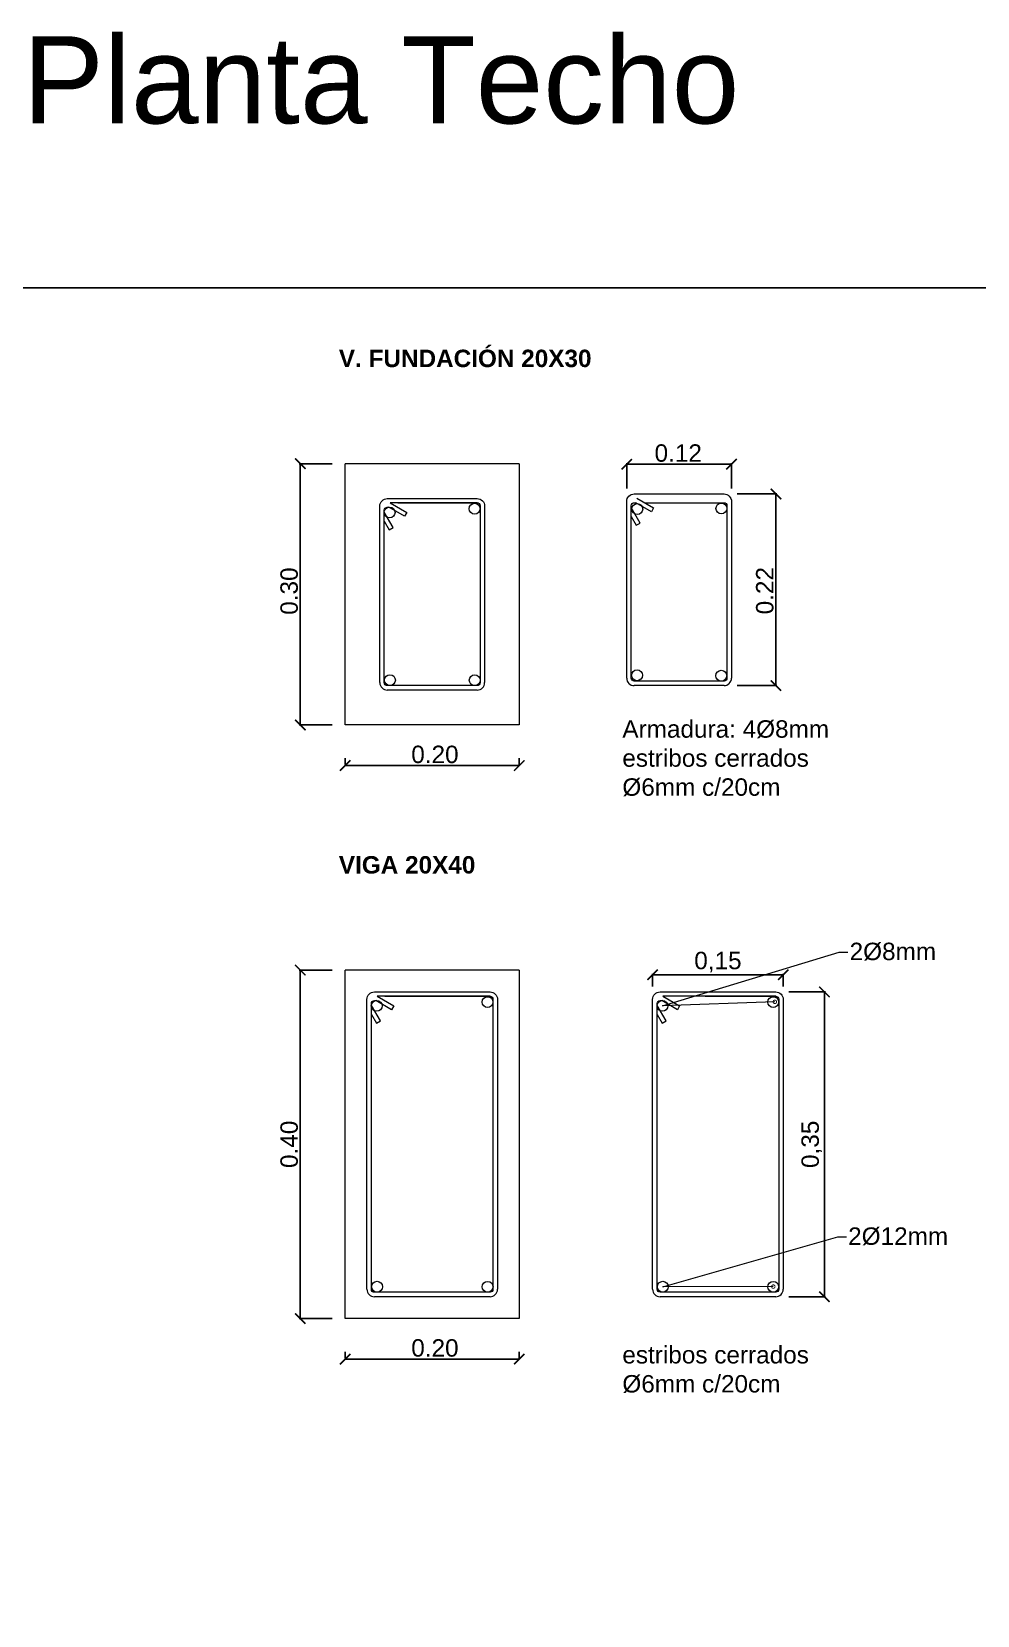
# Model space of a CAD drawing. Header units: millimetres. Extents: x 265 to 899, y -178 to 32.
# Drawn here: x 664.15 to 675.01, y -126 to -107.82 of the extents above; entities that cross this region are included whole.
import ezdxf
from ezdxf import colors
from ezdxf.entities.mleader import LeaderData, LeaderLine
from ezdxf.math import Vec2, Vec3

# ---------------------------------------------------------------- set-up
doc = ezdxf.new("R2010")
doc.units = ezdxf.units.MM
doc.header["$LTSCALE"] = 0.1
doc.header["$MEASUREMENT"] = 0
doc.header["$PDMODE"] = 3
doc.header["$PDSIZE"] = 0.1
doc.linetypes.add('CONTINUA', pattern=[200, 100, 100])
doc.layers.get('DEFPOINTS').update_dxf_attribs({"color": 1})
for name, color, linetype, lineweight in [('00_ARQ_VISTA ATRAS', 5, 'CONTINUA', 20), ('00_EST_Cotas', 6, 'Continuous', 9), ('00_EST_TEXTO', 6, 'Continuous', 9)]:
    doc.layers.add(name, color=color, linetype=linetype, lineweight=lineweight)
doc.layers.add('00_EST_ARMADURA', color=1, linetype='Continuous', lineweight=13, true_color=0xff0000)
doc.layers.add('00_EST_NoImprimir', color=1, linetype='Continuous', plot=False)
doc.styles.add('Arial1_50', font='arial.ttf', dxfattribs={"height": 0.05})
doc.styles.add('Arial20', font='arial.ttf', dxfattribs={"height": 0.2})
doc.dimstyles.new('Cota 1-100-Andres', dxfattribs={"dimtxt": 0.2, "dimasz": 0.12, "dimexe": 0.012, "dimexo": 0.15, "dimgap": 0.025, "dimtad": 1, "dimzin": 0, "dimtxsty": 'Arial20', "dimblk1": 'ARCHTICK', "dimblk2": 'ARCHTICK', "dimsah": 1, "dimcen": 0.09, "dimclrd": 256, "dimclre": 256, "dimclrt": 256, "dimazin": 0, "dimtfac": 1, "dimtofl": 0, "dimtmove": 0, "dimatfit": 3, "dimldrblk": 'ARCHTICK', "dimfxl": 1, "dimtolj": 1, "dimtzin": 0, "dimarcsym": 0})

# ---------------------------------------------------------------- blocks, each defined once
blk = doc.blocks.new('_ARCHTICK')
at = {"color": 0, "linetype": 'ByBlock', "const_width": 0.15}
blk.add_lwpolyline([(-0.5, -0.5), (0.5, 0.5)], dxfattribs=at)
blk = doc.blocks.new('*D327')
at = {"layer": '00_EST_Cotas', "lineweight": -2, "transparency": 16777216}
for p, q in [((667.752, -116.159), (667.752, -116.23)), ((669.752, -116.159), (669.752, -116.23)), ((669.752, -116.242), (667.752, -116.242))]:
    blk.add_line(p, q, dxfattribs=at)
at = {"layer": 'DEFPOINTS', "color": 0, "transparency": 16777216}
for p in [(667.752, -116.242), (667.752, -116.309), (669.752, -116.309)]:
    blk.add_point(p, dxfattribs=at)
at = {"layer": '00_EST_Cotas', "lineweight": -2, "transparency": 16777216, "xscale": 0.12, "yscale": 0.12, "zscale": 0.12, "rotation": 180}
blk.add_blockref('_ARCHTICK', (667.752, -116.242), dxfattribs=at)
at = {"layer": '00_EST_Cotas', "lineweight": -2, "transparency": 16777216, "xscale": 0.12, "yscale": 0.12, "zscale": 0.12}
blk.add_blockref('_ARCHTICK', (669.752, -116.242), dxfattribs=at)
at = {"layer": '00_EST_Cotas', "transparency": 16777216, "insert": (668.783, -116.115), "char_height": 0.2, "attachment_point": 5, "style": 'Arial20'}
blk.add_mtext('\\A1;0.20', dxfattribs=at)
blk = doc.blocks.new('*D328')
at = {"layer": '00_EST_Cotas', "lineweight": -2, "transparency": 16777216}
for p, q in [((667.602, -112.776), (667.224, -112.776)), ((667.236, -112.776), (667.236, -115.776)), ((667.602, -115.776), (667.224, -115.776))]:
    blk.add_line(p, q, dxfattribs=at)
at = {"layer": 'DEFPOINTS', "color": 0, "transparency": 16777216}
for p in [(667.752, -112.776), (667.236, -115.776), (667.752, -115.776)]:
    blk.add_point(p, dxfattribs=at)
at = {"layer": '00_EST_Cotas', "lineweight": -2, "transparency": 16777216, "xscale": 0.12, "yscale": 0.12, "zscale": 0.12}
for p, rotation in [((667.236, -112.776), 90), ((667.236, -115.776), 270)]:
    blk.add_blockref('_ARCHTICK', p, dxfattribs=dict(at, rotation=rotation))
at = {"layer": '00_EST_Cotas', "transparency": 16777216, "insert": (667.109, -114.239), "char_height": 0.2, "attachment_point": 5, "rotation": 90, "style": 'Arial20'}
blk.add_mtext('\\A1;0.30', dxfattribs=at)
blk = doc.blocks.new('*D329')
at = {"layer": '00_EST_Cotas', "lineweight": -2, "transparency": 16777216}
for p, q in [((670.986, -113.06), (670.986, -112.77)), ((670.986, -112.782), (672.19, -112.782)), ((672.19, -113.06), (672.19, -112.77))]:
    blk.add_line(p, q, dxfattribs=at)
at = {"layer": 'DEFPOINTS', "color": 0, "transparency": 16777216}
for p in [(672.19, -112.782), (670.986, -113.21), (672.19, -113.21)]:
    blk.add_point(p, dxfattribs=at)
at = {"layer": '00_EST_Cotas', "lineweight": -2, "transparency": 16777216, "xscale": 0.12, "yscale": 0.12, "zscale": 0.12, "rotation": 180}
blk.add_blockref('_ARCHTICK', (670.986, -112.782), dxfattribs=at)
at = {"layer": '00_EST_Cotas', "lineweight": -2, "transparency": 16777216, "xscale": 0.12, "yscale": 0.12, "zscale": 0.12}
blk.add_blockref('_ARCHTICK', (672.19, -112.782), dxfattribs=at)
at = {"layer": '00_EST_Cotas', "transparency": 16777216, "insert": (671.578, -112.655), "char_height": 0.2, "attachment_point": 5, "style": 'Arial20'}
blk.add_mtext('\\A1;0.12', dxfattribs=at)
blk = doc.blocks.new('*D330')
at = {"layer": '00_EST_Cotas', "lineweight": -2, "transparency": 16777216}
for p, q in [((672.254, -113.124), (672.712, -113.124)), ((672.7, -113.124), (672.7, -115.324)), ((672.254, -115.324), (672.712, -115.324))]:
    blk.add_line(p, q, dxfattribs=at)
at = {"layer": 'DEFPOINTS', "color": 0, "transparency": 16777216}
for p in [(672.104, -113.124), (672.104, -115.324), (672.7, -115.324)]:
    blk.add_point(p, dxfattribs=at)
at = {"layer": '00_EST_Cotas', "lineweight": -2, "transparency": 16777216, "xscale": 0.12, "yscale": 0.12, "zscale": 0.12}
for p, rotation in [((672.7, -113.124), 90), ((672.7, -115.324), 270)]:
    blk.add_blockref('_ARCHTICK', p, dxfattribs=dict(at, rotation=rotation))
at = {"layer": '00_EST_Cotas', "transparency": 16777216, "insert": (672.573, -114.234), "char_height": 0.2, "attachment_point": 5, "rotation": 90, "style": 'Arial20'}
blk.add_mtext('\\A1;0.22', dxfattribs=at)
blk = doc.blocks.new('*D335')
at = {"layer": '00_EST_Cotas', "lineweight": -2, "transparency": 16777216}
for p, q in [((667.752, -122.974), (667.752, -123.045)), ((669.752, -123.057), (667.752, -123.057)), ((669.752, -122.974), (669.752, -123.045))]:
    blk.add_line(p, q, dxfattribs=at)
at = {"layer": 'DEFPOINTS', "color": 0, "transparency": 16777216}
for p in [(667.752, -123.057), (667.752, -123.124), (669.752, -123.124)]:
    blk.add_point(p, dxfattribs=at)
at = {"layer": '00_EST_Cotas', "lineweight": -2, "transparency": 16777216, "xscale": 0.12, "yscale": 0.12, "zscale": 0.12, "rotation": 180}
blk.add_blockref('_ARCHTICK', (667.752, -123.057), dxfattribs=at)
at = {"layer": '00_EST_Cotas', "lineweight": -2, "transparency": 16777216, "xscale": 0.12, "yscale": 0.12, "zscale": 0.12}
blk.add_blockref('_ARCHTICK', (669.752, -123.057), dxfattribs=at)
at = {"layer": '00_EST_Cotas', "transparency": 16777216, "insert": (668.783, -122.93), "char_height": 0.2, "attachment_point": 5, "style": 'Arial20'}
blk.add_mtext('\\A1;0.20', dxfattribs=at)
blk = doc.blocks.new('*D336')
at = {"layer": '00_EST_Cotas', "lineweight": -2, "transparency": 16777216}
for p, q in [((667.602, -118.591), (667.224, -118.591)), ((667.236, -118.591), (667.236, -122.591)), ((667.602, -122.591), (667.224, -122.591))]:
    blk.add_line(p, q, dxfattribs=at)
at = {"layer": 'DEFPOINTS', "color": 0, "transparency": 16777216}
for p in [(667.752, -118.591), (667.236, -122.591), (667.752, -122.591)]:
    blk.add_point(p, dxfattribs=at)
at = {"layer": '00_EST_Cotas', "lineweight": -2, "transparency": 16777216, "xscale": 0.12, "yscale": 0.12, "zscale": 0.12}
for p, rotation in [((667.236, -118.591), 90), ((667.236, -122.591), 270)]:
    blk.add_blockref('_ARCHTICK', p, dxfattribs=dict(at, rotation=rotation))
at = {"layer": '00_EST_Cotas', "transparency": 16777216, "insert": (667.109, -120.591), "char_height": 0.2, "attachment_point": 5, "rotation": 90, "style": 'Arial20'}
blk.add_mtext('\\A1;0.40', dxfattribs=at)
blk = doc.blocks.new('*D339')
at = {"layer": '00_EST_Cotas', "lineweight": -2, "transparency": 16777216}
for p, q in [((671.284, -118.777), (671.284, -118.632)), ((671.284, -118.644), (672.784, -118.644)), ((672.784, -118.777), (672.784, -118.632))]:
    blk.add_line(p, q, dxfattribs=at)
at = {"layer": 'DEFPOINTS', "color": 0, "transparency": 16777216}
for p in [(672.784, -118.644), (671.284, -118.927), (672.784, -118.927)]:
    blk.add_point(p, dxfattribs=at)
at = {"layer": '00_EST_Cotas', "lineweight": -2, "transparency": 16777216, "xscale": 0.12, "yscale": 0.12, "zscale": 0.12, "rotation": 180}
blk.add_blockref('_ARCHTICK', (671.284, -118.644), dxfattribs=at)
at = {"layer": '00_EST_Cotas', "lineweight": -2, "transparency": 16777216, "xscale": 0.12, "yscale": 0.12, "zscale": 0.12}
blk.add_blockref('_ARCHTICK', (672.784, -118.644), dxfattribs=at)
at = {"layer": '00_EST_Cotas', "transparency": 16777216, "insert": (672.034, -118.499), "char_height": 0.2, "attachment_point": 5, "style": 'Arial20'}
blk.add_mtext('\\A1;0,15', dxfattribs=at)
blk = doc.blocks.new('*D340')
at = {"layer": '00_EST_Cotas', "lineweight": -2, "transparency": 16777216}
for p, q in [((672.848, -118.841), (673.269, -118.841)), ((673.257, -118.841), (673.257, -122.341)), ((672.848, -122.341), (673.269, -122.341))]:
    blk.add_line(p, q, dxfattribs=at)
at = {"layer": 'DEFPOINTS', "color": 0, "transparency": 16777216}
for p in [(672.698, -118.841), (672.698, -122.341), (673.257, -122.341)]:
    blk.add_point(p, dxfattribs=at)
at = {"layer": '00_EST_Cotas', "lineweight": -2, "transparency": 16777216, "xscale": 0.12, "yscale": 0.12, "zscale": 0.12}
for p, rotation in [((673.257, -118.841), 90), ((673.257, -122.341), 270)]:
    blk.add_blockref('_ARCHTICK', p, dxfattribs=dict(at, rotation=rotation))
at = {"layer": '00_EST_Cotas', "transparency": 16777216, "insert": (673.112, -120.591), "char_height": 0.2, "attachment_point": 5, "rotation": 90, "style": 'Arial20'}
blk.add_mtext('\\A1;0,35', dxfattribs=at)
blk = doc.blocks.new('_DotSmall')
at = {"color": 0, "linetype": 'ByBlock', "const_width": 0.5}
blk.add_lwpolyline([(-0.0625, 0, 1), (0.0625, 0, 1)], format="xyb", close=True, dxfattribs=at)

msp = doc.modelspace()

# ---------------------------------------------------------------- linework, layer by layer
at = {"layer": '00_ARQ_VISTA ATRAS'}
for p, q in [((669.752, -112.776), (667.752, -112.776)), ((667.752, -115.776), (667.752, -112.776)), ((669.752, -112.776), (669.752, -115.776)), ((669.752, -115.776), (667.752, -115.776)), ((669.752, -118.591), (667.752, -118.591)), ((667.752, -122.591), (667.752, -118.591)), ((669.752, -118.591), (669.752, -122.591)), ((669.752, -122.591), (667.752, -122.591))]:
    msp.add_line(p, q, dxfattribs=at)
at = {"layer": '00_EST_ARMADURA'}
for p, q in [((668.433, -113.379, 3.051), (668.254, -113.276, 3.051)), ((669.268, -113.224), (668.267, -113.224, 3.051)), ((668.267, -113.224, 3.051), (668.459, -113.335, 3.051)), ((671.14, -113.457, 3.051), (671.038, -113.279, 3.051)), ((671.27, -113.327, 3.051), (671.09, -113.224, 3.051)), ((671.104, -113.172, 3.051), (671.295, -113.283, 3.051)), ((668.304, -113.509, 3.051), (668.201, -113.331, 3.051)), ((668.201, -113.435, 3.051), (668.259, -113.535, 3.051)), ((668.459, -113.335, 3.051), (668.433, -113.379, 3.051)), ((671.038, -113.383, 3.051), (671.095, -113.483, 3.051)), ((671.095, -113.483, 3.051), (671.14, -113.457, 3.051)), ((671.295, -113.283, 3.051), (671.27, -113.327, 3.051)), ((668.259, -113.535, 3.051), (668.304, -113.509, 3.051)), ((670.986, -115.238), (670.986, -113.79)), ((672.19, -113.79), (672.19, -115.238)), ((668.15, -115.29), (668.15, -113.842)), ((669.354, -113.842), (669.354, -115.29)), ((669.268, -115.376), (668.236, -115.376)), ((672.104, -115.324), (671.072, -115.324)), ((668.119, -118.889, 3.051), (668.311, -119, 3.051)), ((668.604, -118.89, 1.574), (668.119, -118.889, 3.051)), ((669.416, -118.89), (668.604, -118.889, 2.477)), ((671.886, -118.89, 1.574), (671.402, -118.889, 3.051)), ((671.402, -118.889, 3.051), (671.594, -119, 3.051)), ((672.698, -118.89), (671.886, -118.889, 2.477)), ((668.156, -119.174, 3.051), (668.053, -118.997, 3.051)), ((668.053, -119.1, 3.051), (668.111, -119.2, 3.051)), ((668.285, -119.045, 3.051), (668.106, -118.941, 3.051)), ((668.311, -119, 3.051), (668.285, -119.045, 3.051)), ((671.438, -119.174, 3.051), (671.336, -118.997, 3.051)), ((671.336, -119.1, 3.051), (671.393, -119.2, 3.051)), ((671.568, -119.045, 3.051), (671.388, -118.941, 3.051)), ((671.594, -119, 3.051), (671.568, -119.045, 3.051)), ((668.111, -119.2, 3.051), (668.156, -119.174, 3.051)), ((671.393, -119.2, 3.051), (671.438, -119.174, 3.051)), ((668.002, -122.255), (668.002, -119.657)), ((669.502, -119.657), (669.502, -122.255)), ((671.284, -122.255), (671.284, -119.657)), ((672.784, -119.657), (672.784, -122.255)), ((668.511, -122.341), (668.088, -122.341)), ((669.416, -122.341), (668.511, -122.341)), ((671.794, -122.341), (671.37, -122.341)), ((672.698, -122.341), (671.794, -122.341))]:
    msp.add_line(p, q, dxfattribs=at)
for points in [[(668.15, -113.842), (668.15, -113.262, -0.414214), (668.236, -113.176), (669.268, -113.176, -0.414214), (669.354, -113.262), (669.354, -113.842)], [(668.201, -114.295), (668.201, -113.31, -0.414214), (668.236, -113.276), (668.254, -113.276)], [(668.357, -113.224), (669.268, -113.224, -0.414214), (669.302, -113.259), (669.302, -114.311)], [(670.986, -113.79), (670.986, -113.21, -0.414214), (671.072, -113.124), (672.104, -113.124, -0.414214), (672.19, -113.21), (672.19, -113.79)], [(671.038, -114.243), (671.038, -113.258, -0.414214), (671.072, -113.224), (671.09, -113.224)], [(671.193, -113.224), (672.104, -113.224, -0.414214), (672.138, -113.258), (672.138, -114.243)], [(669.302, -114.295), (669.302, -115.29, -0.414214), (669.268, -115.324), (668.236, -115.324, -0.414214), (668.201, -115.29), (668.201, -114.295)], [(672.138, -114.243), (672.138, -115.238, -0.414214), (672.104, -115.272), (671.072, -115.272, -0.414214), (671.038, -115.238), (671.038, -114.243)], [(668.002, -119.657), (668.002, -118.927, -0.414214), (668.088, -118.841), (668.604, -118.841)], [(668.604, -118.841), (669.416, -118.841, -0.414214), (669.502, -118.927), (669.502, -119.657)], [(668.604, -118.89), (669.416, -118.89, -0.414214), (669.45, -118.924), (669.45, -121.26)], [(671.284, -119.657), (671.284, -118.927, -0.414214), (671.37, -118.841), (671.886, -118.841)], [(671.886, -118.841), (672.698, -118.841, -0.414214), (672.784, -118.927), (672.784, -119.657)], [(671.886, -118.89), (672.698, -118.89, -0.414214), (672.732, -118.924), (672.732, -121.26)], [(668.053, -121.26), (668.053, -118.975, -0.414214), (668.088, -118.941), (668.106, -118.941)], [(671.336, -121.26), (671.336, -118.975, -0.414214), (671.37, -118.941), (671.388, -118.941)], [(668.511, -122.289), (668.088, -122.289, -0.414214), (668.053, -122.255), (668.053, -121.26)], [(669.45, -121.26), (669.45, -122.255, -0.414214), (669.416, -122.289), (668.511, -122.289)], [(671.794, -122.289), (671.37, -122.289, -0.414214), (671.336, -122.255), (671.336, -121.26)], [(672.732, -121.26), (672.732, -122.255, -0.414214), (672.698, -122.289), (671.794, -122.289)]]:
    msp.add_lwpolyline(points, format="xyb", dxfattribs=at)
msp.add_lwpolyline([(668.209, -118.89), (668.604, -118.89)], dxfattribs=at)
for centre in [(668.262, -113.336), (669.239, -113.293), (671.108, -113.297), (672.074, -113.29), (668.266, -115.261), (669.24, -115.262), (671.105, -115.206), (672.073, -115.21), (669.387, -118.958), (672.669, -118.958), (668.114, -119.001), (671.397, -119.001), (668.118, -122.226), (669.388, -122.227), (671.401, -122.226), (672.67, -122.227)]:
    msp.add_circle(centre, 0.0623, dxfattribs=at)
for centre, start, end in [((671.072, -115.238), 180, 270), ((672.104, -115.238), 270, 0), ((668.236, -115.29), 180, 270), ((669.268, -115.29), 270, 0), ((668.088, -122.255), 180, 270), ((669.416, -122.255), 270, 0), ((671.37, -122.255), 180, 270), ((672.698, -122.255), 270, 0)]:
    msp.add_arc(centre, 0.086, start, end, dxfattribs=at)
at = {"layer": '00_EST_NoImprimir'}
msp.add_lwpolyline([(654.639, -110.758), (695.385, -110.758), (695.385, -134.77), (654.639, -134.77)], close=True, dxfattribs=at)

# ---------------------------------------------------------------- texts
at = {"layer": '00_EST_TEXTO', "attachment_point": 1, "style": 'Arial1_50'}
for s, width, heights, insert, char_height in [('Planta Techo', 15.00094, [0], (664.049, -107.869), 1), ('{\\fArial|b1|i0|c0|p34;V. FUNDACIÓN 20X30}', 3.14664, [0.254], (667.679, -111.467), 0.2), ('Armadura: 4%%C8mm\\Pestribos cerrados\\P%%C6mm c/20cm', 3.53133, [0], (670.936, -115.722), 0.2), ('{\\fArial|b1|i0|c0|p34;VIGA 20X40}', 3.14664, [0], (667.679, -117.282), 0.2), ('estribos cerrados\\P%%C6mm c/20cm', 3.53133, [0], (670.936, -122.907), 0.2)]:
    msp.add_mtext_dynamic_manual_height_columns(s, width=width, gutter_width=0.25, heights=heights, dxfattribs=dict(at, insert=insert, char_height=char_height))

# ---------------------------------------------------------------- dimensions: what is measured, and where the dimension line sits
at = {"layer": '00_EST_Cotas'}
dim = msp.add_linear_dim(base=(672.19, -112.782), p1=(670.986, -113.21), p2=(672.19, -113.21), text='0.12', dimstyle='Cota 1-100-Andres', dxfattribs=at)
dim.commit()
dim.dimension.update_dxf_attribs({"geometry": '*D329', "text_midpoint": (671.578, -112.782), "dimtype": 160})
for base, p1, p2, angle, text, picture, middle in [((667.236, -115.776), (667.752, -112.776), (667.752, -115.776), 90, '0.30', '*D328', (667.236, -114.239)), ((672.7, -115.324), (672.104, -113.124), (672.104, -115.324), 90, '0.22', '*D330', (672.7, -114.234)), ((667.752, -116.242), (669.752, -116.309), (667.752, -116.309), 180, '0.20', '*D327', (668.783, -116.242)), ((667.236, -122.591), (667.752, -118.591), (667.752, -122.591), 90, '0.40', '*D336', (667.236, -120.591)), ((667.752, -123.057), (669.752, -123.124), (667.752, -123.124), 180, '0.20', '*D335', (668.783, -123.057))]:
    dim = msp.add_linear_dim(base=base, p1=p1, p2=p2, angle=angle, text=text, dimstyle='Cota 1-100-Andres', dxfattribs=at)
    dim.commit()
    dim.dimension.update_dxf_attribs({"geometry": picture, "text_midpoint": middle, "dimtype": 160})
dim = msp.add_linear_dim(base=(672.784, -118.644), p1=(671.284, -118.927), p2=(672.784, -118.927), text='0,15', dimstyle='Cota 1-100-Andres', dxfattribs=at)
dim.commit()
dim.dimension.update_dxf_attribs({"geometry": '*D339', "text_midpoint": (672.034, -118.499)})
dim = msp.add_linear_dim(base=(673.257, -122.341), p1=(672.698, -118.841), p2=(672.698, -122.341), angle=90, text='0,35', dimstyle='Cota 1-100-Andres', dxfattribs=at)
dim.commit()
dim.dimension.update_dxf_attribs({"geometry": '*D340', "text_midpoint": (673.112, -120.591)})

# ---------------------------------------------------------------- leaders
at = {"layer": '00_EST_TEXTO'}
ml = msp.add_multileader_mtext('Standard', dxfattribs=at)
ml.set_content('{\\C256;2%%C8mm}', color=2, style='Arial20')
ml.set_leader_properties(color=256, linetype='ByLayer', lineweight=-1)
ml.set_arrow_properties(name='DOTSMALL')
ml.build(insert=Vec2(0, 0))
ml.multileader.update_dxf_attribs({"text_left_attachment_type": 2, "text_right_attachment_type": 2, "dogleg_length": 0.1, "arrow_head_size": 0.08})
ctx = ml.context
ctx.base_point, ctx.char_height, ctx.arrow_head_size, ctx.landing_gap_size, ctx.plane_origin = Vec3(673.527, -118.383), 0.2, 0.08, 0.02, Vec3(672.688, -118.955)
ctx.left_attachment, ctx.right_attachment = 2, 2
notes = []
notes.append((ctx, [(0, (1, 1, 0), (673.427, -118.383), (1, 0), 0.1, [(1, [(672.688, -118.955), (671.397, -119.001)], 0, [])])]))
ctx.mtext.insert, ctx.mtext.flow_direction = Vec3(673.547, -118.276), 5
ml = msp.add_multileader_mtext('Standard', dxfattribs=at)
ml.set_content('{\\C256;2%%C12mm}', color=2, style='Arial20')
ml.set_leader_properties(color=256, linetype='ByLayer', lineweight=-1)
ml.set_arrow_properties(name='DOTSMALL')
ml.build(insert=Vec2(0, 0))
ml.multileader.update_dxf_attribs({"text_left_attachment_type": 2, "text_right_attachment_type": 2, "dogleg_length": 0.1, "arrow_head_size": 0.08})
ctx = ml.context
ctx.base_point, ctx.char_height, ctx.arrow_head_size, ctx.landing_gap_size, ctx.plane_origin = Vec3(673.51, -121.652), 0.2, 0.08, 0.02, Vec3(672.67, -122.224)
ctx.left_attachment, ctx.right_attachment = 2, 2
notes.append((ctx, [(0, (1, 1, 0), (673.41, -121.652), (1, 0), 0.1, [(1, [(672.67, -122.224), (671.401, -122.226)], 0, [])])]))
ctx.mtext.insert, ctx.mtext.flow_direction = Vec3(673.53, -121.545), 5
for ctx, leaders in notes:
    for number, flags, end, landing, length, lines in leaders:
        leader = LeaderData()
        leader.index, (leader.has_last_leader_line, leader.has_dogleg_vector, leader.attachment_direction) = number, flags
        leader.last_leader_point, leader.dogleg_vector, leader.dogleg_length = Vec3(end), Vec3(landing), length
        for number, points, colour, breaks in lines:
            line = LeaderLine()
            line.index, line.vertices, line.color, line.breaks = number, Vec3.list(points), colors.encode_raw_color(colour), breaks
            leader.lines.append(line)
        ctx.leaders.append(leader)

doc.saveas('drawing.dxf')
